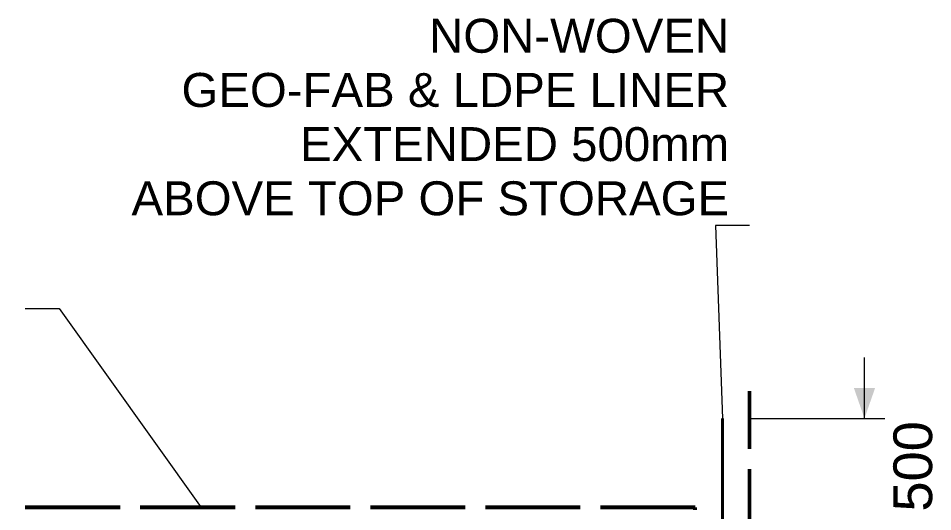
# Model space of a CAD drawing. Header units: millimetres. Extents: x -3624 to 35773, y -5396 to 4924.
# Drawn here: x 31006 to 35773, y 2354 to 4924 of the extents above; entities that cross this region are included whole.
import ezdxf
from ezdxf.enums import TextEntityAlignment as Align

# ---------------------------------------------------------------- set-up
doc = ezdxf.new("R2010")
doc.units = ezdxf.units.MM
doc.linetypes.add('DASH_494_106', pattern=[599.722222, 493.888889, -105.833333])
for name, color, linetype in [('ANNOTATIONS', 7, 'Continuous'), ('DIMENSIONS', 7, 'Continuous'), ('GEOFAB', 5, 'Continuous'), ('LEADERS', 7, 'Continuous')]:
    doc.layers.add(name, color=color, linetype=linetype)
doc.styles.add('ARIAL', font='arial.ttf')

msp = doc.modelspace()

# ---------------------------------------------------------------- linework, layer by layer
at = {"layer": 'DIMENSIONS', "lineweight": 18}
for p, q in [((35417.2, 2840), (35417.2, 3157.5)), ((34817.5, 2840), (35523.1, 2840))]:
    msp.add_line(p, q, dxfattribs=at)
at = {"layer": 'DIMENSIONS'}
msp.add_solid([(35417.2, 2840), (35472.8, 2998.8), (35361.7, 2998.8)], dxfattribs=at)
at = {"layer": 'GEOFAB', "color": 5, "linetype": 'DASH_494_106', "lineweight": 50}
msp.add_line((34817.5, -317.5), (34817.5, 2981.1), dxfattribs=at)
at = {"layer": 'GEOFAB', "color": 6, "lineweight": 40}
msp.add_line((34676.4, -176.4), (34676.4, 2840), dxfattribs=at)
at = {"layer": 'GEOFAB', "color": 5, "linetype": 'DASH_494_106', "lineweight": 53}
msp.add_lwpolyline([(-35.3, -35.3), (34535.3, -35.3), (34535.3, 2375.3), (-35.3, 2375.3)], close=True, dxfattribs=at)
at = {"layer": 'LEADERS', "lineweight": 18}
for p, q in [((34817.5, 3845.4), (34641.1, 3845.4)), ((34641.1, 3845.4), (34676.4, 2840)), ((31042.8, 3412.4), (31219.2, 3412.4)), ((31219.2, 3412.4), (31960, 2375.3))]:
    msp.add_line(p, q, dxfattribs=at)

# ---------------------------------------------------------------- texts
at = {"layer": 'ANNOTATIONS', "style": 'ARIAL'}
for s, height, p in [('NON-WOVEN', 176.81, (34711.7, 4745)), ('GEO-FAB & LDPE LINER', 176.812, (34711.7, 4462.8)), ('EXTENDED 500mm', 176.812, (34711.7, 4180.6)), ('ABOVE TOP OF STORAGE', 176.812, (34711.7, 3898.3))]:
    msp.add_text(s, height=height, dxfattribs=at).set_placement(p, align=Align.RIGHT)
at = {"layer": 'DIMENSIONS', "style": 'ARIAL'}
msp.add_text('500', height=202.07, rotation=90, dxfattribs=at).set_placement((35770, 2590), align=Align.CENTER)

doc.saveas('drawing.dxf')
